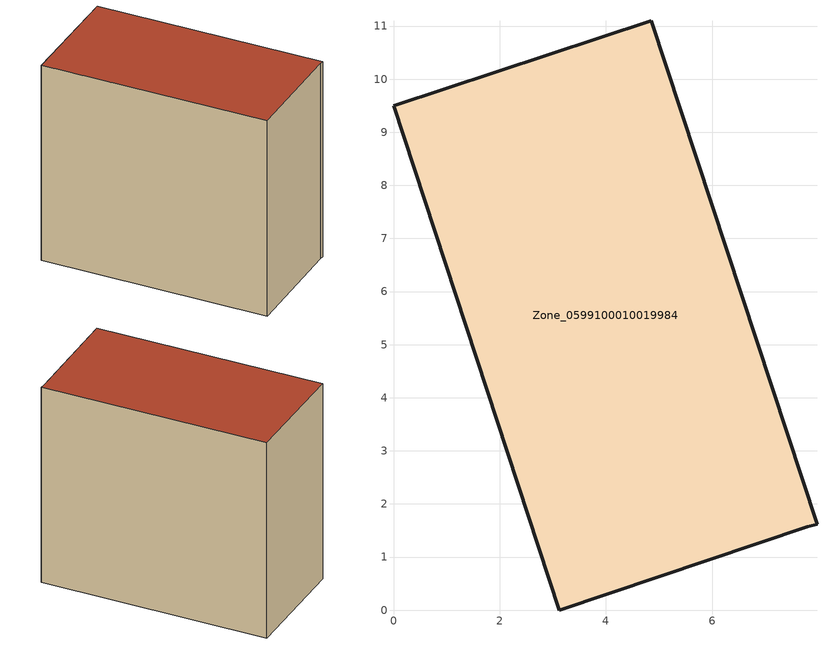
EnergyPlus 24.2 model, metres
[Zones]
Zone_0599100010019984
 floor ground (C_G): 4.86,11.1 7.97,1.62 7.79,1.57 3.12,0 0,9.5 z3.8
 wall outside (C_F): 3.12,0 7.79,1.57 7.97,1.62 4.86,11.1 0,9.5 3.12,0 z3.8:12.86
 roof outside (C_R): 7.97,1.62 4.86,11.1 0,9.5 3.12,0 7.79,1.57 z12.86
[BUILDING]
Pand.0599100010019984: North Axis=0; Terrain=City; Loads Convergence Tolerance Value=0.04; Temperature Convergence Tolerance Value=0.4; Solar Distribution=FullExterior; Maximum Number of Warmup Days=25; Minimum Number of Warmup Days=1
[Site:Location]
Rotterdam.The.Hague.AP_ZH_NLD Design_Conditions: Latitude=51.96; Longitude=4.45; Time Zone=1; Elevation=-4.5
[SITE:GROUNDTEMPERATURE:BUILDINGSURFACE]
18, 18, 18, 18, 18, 18, 18, 18, 18, 18, 18, 18
[MATERIAL] Thermal Absorptance=0.9; Solar Absorptance=0.7; Visible Absorptance=0.7
Name | Roughness | Thickness | Conductivity | Density | Specific Heat
G.TI.2006-2014 | MediumSmooth | 0.15 | 0.06 | 540 | 1210
F.TI.2006-2014 | Rough | 0.3 | 0.12 | 1920 | 840
R.TI.2006-2014 | MediumRough | 0.2 | 0.08 | 1500 | 1000
[CONSTRUCTION]
C_G: G.TI.2006-2014
C_F: F.TI.2006-2014
C_R: R.TI.2006-2014
[ZONE]
Zone_0599100010019984: Type=1; Multiplier=1; Ceiling Height=Autocalculate; Volume=Autocalculate; Floor Area=autocalculate; Part of Total Floor Area=Yes
[ZONEINFILTRATION:DESIGNFLOWRATE]
Infil_Zone_0599100010019984: Zone or ZoneList or Space or SpaceList=Zone_0599100010019984; Schedule=AlwaysOn; Design Flow Rate Calculation Method=Flow/Area; Flow Rate per Floor Area=0.0015; Constant Term Coefficient=1; Temperature Term Coefficient=0; Velocity Term Coefficient=0; Velocity Squared Term Coefficient=0
[HVACTEMPLATE:ZONE:IDEALLOADSAIRSYSTEM]
Zone_0599100010019984: Maximum Heating Supply Air Temperature=50; Minimum Cooling Supply Air Temperature=13; Maximum Heating Supply Air Humidity Ratio=0.0156; Minimum Cooling Supply Air Humidity Ratio=0.0077; Heating Limit=NoLimit; Cooling Limit=NoLimit; Dehumidification Control Type=ConstantSensibleHeatRatio; Cooling Sensible Heat Ratio=0.7; Dehumidification Setpoint=60; Humidification Control Type=None; Humidification Setpoint=30; Outdoor Air Method=None; Outdoor Air Flow Rate per Person=0.00944; Outdoor Air Flow Rate per Zone Floor Area=0; Outdoor Air Flow Rate per Zone=0; Demand Controlled Ventilation Type=None; Outdoor Air Economizer Type=NoEconomizer; Heat Recovery Type=None; Sensible Heat Recovery Effectiveness=0.7; Latent Heat Recovery Effectiveness=0.65
[ZONECONTROL:THERMOSTAT]
ThermostatControl_Zone_0599100010019984: Zone or ZoneList=Zone_0599100010019984; Control Type Schedule=DualSetpointControlType; Control 1=Thermostat_Zone_0599100010019984; Temperature Difference Between Cutout And Setpoint=0
[THERMOSTATSETPOINT:DUALSETPOINT]
Thermostat_Zone_0599100010019984: Heating Setpoint Temperature Schedule=HeatingSetpoint_Zone_0599100010019984; Cooling Setpoint Temperature Schedule=CoolingSetpoint_Zone_0599100010019984
[SCHEDULE:COMPACT]
HeatingSetpoint_Zone_0599100010019984: Through: 12/31, For: AllDays, Until: 24:00, 21
CoolingSetpoint_Zone_0599100010019984: Through: 12/31, For: AllDays, Until: 24:00, 24
DualSetpointControlType: Through: 12/31, For: AllDays, Until: 24:00, 4
AlwaysOn: Through: 12/31, For: AllDays, Until: 24:00, 1
